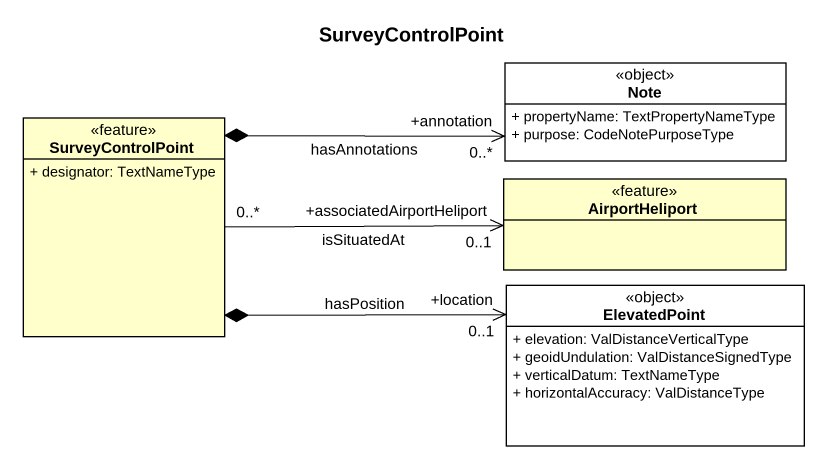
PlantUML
@startuml
title SurveyControlPoint
hide circle
hide empty members
skinparam classAttributeIconSize 0
class "Note" as Note_ <<object>> #FFFFFF {
  + propertyName: TextPropertyNameType
  + purpose: CodeNotePurposeType
}
class SurveyControlPoint <<feature>> {
  + designator: TextNameType
}
class AirportHeliport <<feature>>
class ElevatedPoint <<object>> #FFFFFF {
  + elevation: ValDistanceVerticalType
  + geoidUndulation: ValDistanceSignedType
  + verticalDatum: TextNameType
  + horizontalAccuracy: ValDistanceType
}
SurveyControlPoint *-right-> "+annotation\n0..*" Note_ : hasAnnotations
SurveyControlPoint "0..*" -right-> "+associatedAirportHeliport\n0..1" AirportHeliport : isSituatedAt
SurveyControlPoint *-right-> "+location\n0..1" ElevatedPoint : hasPosition
@enduml
